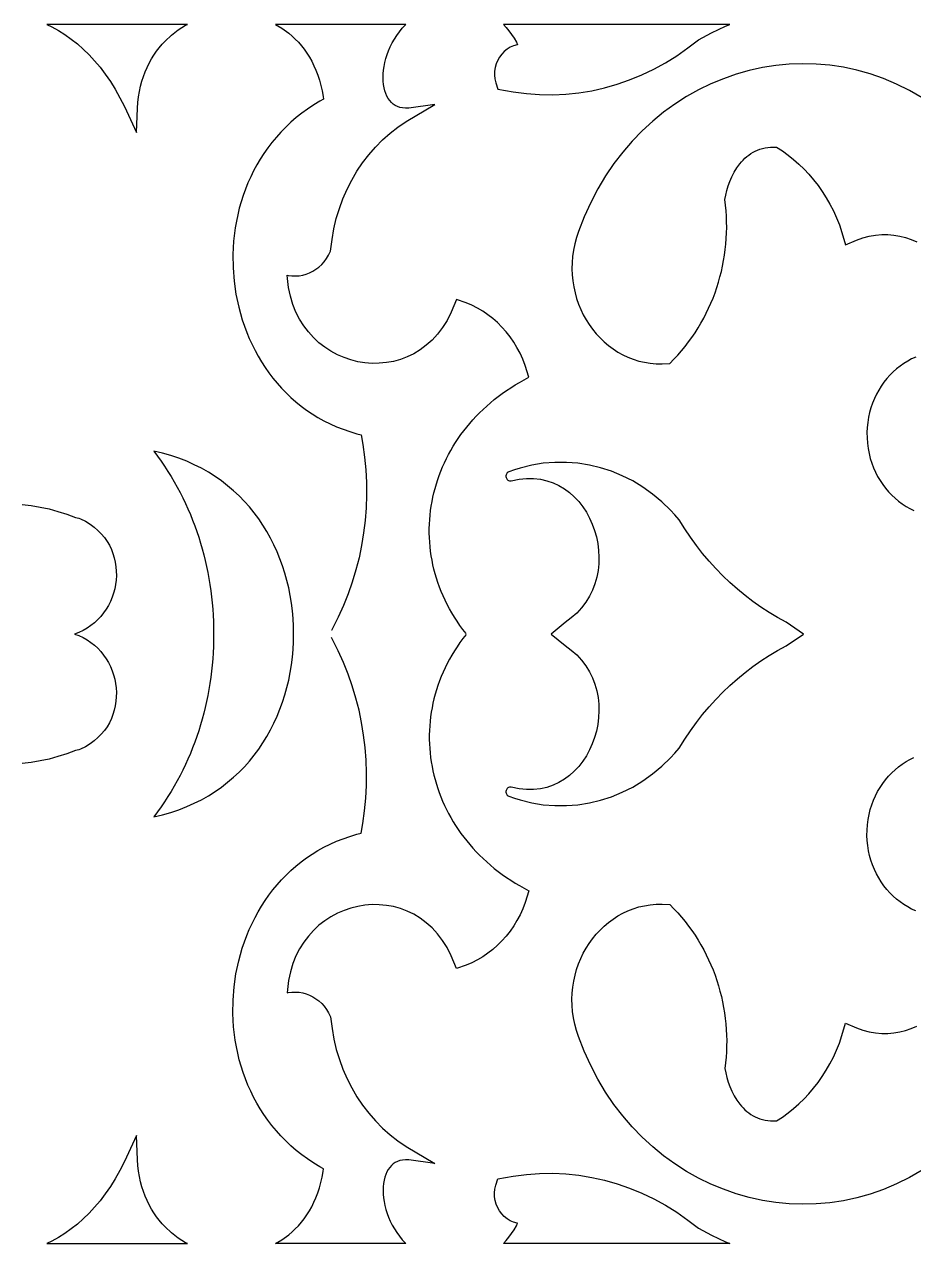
# Model space of a CAD drawing. Extents: x -1917 to -261, y -485 to 605.
# Drawn here: x -1727.9 to -1668.1, y 453.2 to 535.1 of the extents above; entities that cross this region are included whole.
import ezdxf

# ---------------------------------------------------------------- set-up
doc = ezdxf.new("R2010")
doc.units = 0
doc.layers.add('LAYER_1', color=18, linetype='CONTINUOUS')

msp = doc.modelspace()

# ---------------------------------------------------------------- linework, layer by layer
at = {"layer": 'LAYER_1'}
for points in [[(-1716.976, 535.119), (-1726.418, 535.119), (-1726.09, 534.956), (-1725.643, 534.705), (-1725.209, 534.431), (-1724.786, 534.132), (-1724.375, 533.809), (-1723.975, 533.46), (-1723.588, 533.083), (-1723.212, 532.679), (-1722.848, 532.245), (-1722.495, 531.78), (-1722.154, 531.284), (-1721.825, 530.756), (-1721.507, 530.193), (-1721.201, 529.597), (-1720.387, 527.842), (-1720.33, 529.488), (-1720.3, 529.873), (-1720.254, 530.246), (-1720.193, 530.607), (-1720.118, 530.956), (-1720.029, 531.293), (-1719.926, 531.617), (-1719.81, 531.93), (-1719.682, 532.23), (-1719.542, 532.519), (-1719.39, 532.795), (-1719.228, 533.06), (-1719.055, 533.313), (-1718.871, 533.554), (-1718.679, 533.783), (-1718.479, 533.998), (-1718.047, 534.4), (-1717.587, 534.752), (-1717.101, 535.057)], [(-1680.497, 535.119), (-1695.731, 535.119), (-1695.543, 534.918), (-1695.354, 534.69), (-1695.177, 534.448), (-1695.011, 534.192), (-1694.858, 533.922), (-1694.772, 533.749), (-1694.805, 533.745), (-1695.047, 533.678), (-1695.273, 533.579), (-1695.481, 533.451), (-1695.671, 533.297), (-1695.84, 533.119), (-1695.986, 532.921), (-1696.108, 532.705), (-1696.205, 532.474), (-1696.275, 532.231), (-1696.316, 531.977), (-1696.326, 531.716), (-1696.303, 531.451), (-1696.246, 531.185), (-1696.101, 530.775), (-1695.062, 530.579), (-1694.179, 530.464), (-1693.295, 530.402), (-1692.413, 530.392), (-1691.533, 530.432), (-1690.659, 530.523), (-1689.791, 530.663), (-1688.932, 530.854), (-1688.084, 531.093), (-1687.248, 531.382), (-1686.426, 531.718), (-1685.62, 532.102), (-1684.832, 532.533), (-1684.064, 533.011), (-1683.317, 533.536), (-1682.62, 534.085), (-1681.726, 534.561), (-1680.803, 534.994)], [(-1709.834, 494.141), (-1709.843, 494.664), (-1709.871, 495.185), (-1709.917, 495.703), (-1709.981, 496.218), (-1710.063, 496.729), (-1710.164, 497.235), (-1710.283, 497.735), (-1710.421, 498.229), (-1710.577, 498.716), (-1710.751, 499.196), (-1710.943, 499.668), (-1711.154, 500.13), (-1711.383, 500.583), (-1711.631, 501.026), (-1711.897, 501.457), (-1712.181, 501.877), (-1712.484, 502.285), (-1712.804, 502.679), (-1713.144, 503.059), (-1713.501, 503.425), (-1713.877, 503.776), (-1714.271, 504.111), (-1714.684, 504.429), (-1715.114, 504.73), (-1715.564, 505.013), (-1716.031, 505.278), (-1716.517, 505.523), (-1717.021, 505.748), (-1717.544, 505.952), (-1718.085, 506.135), (-1718.644, 506.296), (-1719.221, 506.434), (-1718.975, 506.1), (-1718.735, 505.763), (-1718.504, 505.421), (-1718.281, 505.075), (-1718.065, 504.726), (-1717.858, 504.372), (-1717.658, 504.015), (-1717.466, 503.654), (-1717.282, 503.29), (-1717.106, 502.922), (-1716.937, 502.55), (-1716.776, 502.176), (-1716.624, 501.798), (-1716.479, 501.417), (-1716.342, 501.034), (-1716.212, 500.647), (-1716.091, 500.258), (-1715.977, 499.865), (-1715.871, 499.471), (-1715.773, 499.073), (-1715.683, 498.673), (-1715.601, 498.271), (-1715.527, 497.867), (-1715.46, 497.46), (-1715.401, 497.052), (-1715.35, 496.641), (-1715.307, 496.229), (-1715.272, 495.814), (-1715.244, 495.398), (-1715.225, 494.981), (-1715.213, 494.562), (-1715.209, 494.141), (-1715.213, 493.721), (-1715.225, 493.302), (-1715.244, 492.884), (-1715.272, 492.468), (-1715.307, 492.054), (-1715.35, 491.642), (-1715.401, 491.231), (-1715.46, 490.823), (-1715.527, 490.416), (-1715.601, 490.012), (-1715.683, 489.609), (-1715.773, 489.21), (-1715.871, 488.812), (-1715.977, 488.418), (-1716.091, 488.025), (-1716.212, 487.636), (-1716.342, 487.249), (-1716.479, 486.865), (-1716.624, 486.485), (-1716.776, 486.107), (-1716.937, 485.732), (-1717.106, 485.361), (-1717.282, 484.993), (-1717.466, 484.629), (-1717.658, 484.268), (-1717.858, 483.911), (-1718.065, 483.557), (-1718.281, 483.208), (-1718.504, 482.862), (-1718.735, 482.52), (-1718.975, 482.183), (-1719.221, 481.849), (-1718.644, 481.987), (-1718.085, 482.148), (-1717.544, 482.331), (-1717.021, 482.535), (-1716.517, 482.76), (-1716.031, 483.005), (-1715.564, 483.269), (-1715.114, 483.552), (-1714.684, 483.853), (-1714.271, 484.172), (-1713.877, 484.507), (-1713.501, 484.858), (-1713.144, 485.223), (-1712.804, 485.604), (-1712.484, 485.998), (-1712.181, 486.406), (-1711.897, 486.826), (-1711.631, 487.257), (-1711.383, 487.7), (-1711.154, 488.153), (-1710.943, 488.615), (-1710.751, 489.087), (-1710.577, 489.566), (-1710.421, 490.054), (-1710.283, 490.548), (-1710.164, 491.048), (-1710.063, 491.554), (-1709.981, 492.065), (-1709.917, 492.58), (-1709.871, 493.098), (-1709.843, 493.619)], [(-1675.544, 494.141), (-1676.708, 494.943), (-1677.289, 495.258), (-1677.857, 495.595), (-1678.413, 495.954), (-1678.955, 496.334), (-1679.483, 496.735), (-1679.998, 497.156), (-1680.497, 497.598), (-1680.982, 498.058), (-1681.45, 498.538), (-1681.903, 499.037), (-1682.338, 499.554), (-1682.756, 500.088), (-1683.157, 500.64), (-1683.539, 501.209), (-1683.918, 501.819), (-1684.202, 502.152), (-1684.487, 502.46), (-1685.076, 503.031), (-1685.699, 503.551), (-1686.352, 504.017), (-1687.031, 504.427), (-1687.734, 504.781), (-1688.456, 505.079), (-1689.196, 505.318), (-1689.95, 505.498), (-1690.715, 505.619), (-1691.487, 505.68), (-1692.265, 505.679), (-1693.044, 505.615), (-1693.822, 505.489), (-1694.593, 505.299), (-1694.979, 505.179), (-1695.355, 505.045), (-1695.415, 505.017), (-1695.464, 504.981), (-1695.502, 504.938), (-1695.53, 504.889), (-1695.548, 504.837), (-1695.556, 504.782), (-1695.556, 504.727), (-1695.546, 504.672), (-1695.529, 504.62), (-1695.503, 504.571), (-1695.47, 504.528), (-1695.43, 504.492), (-1695.383, 504.464), (-1695.329, 504.446), (-1695.269, 504.44), (-1695.204, 504.447), (-1694.673, 504.554), (-1694.175, 504.603), (-1693.698, 504.6), (-1693.242, 504.547), (-1692.806, 504.448), (-1692.393, 504.306), (-1692.001, 504.124), (-1691.631, 503.904), (-1691.285, 503.648), (-1690.963, 503.359), (-1690.666, 503.041), (-1690.396, 502.695), (-1690.152, 502.326), (-1689.937, 501.934), (-1689.752, 501.525), (-1689.597, 501.099), (-1689.474, 500.662), (-1689.384, 500.215), (-1689.327, 499.763), (-1689.304, 499.307), (-1689.317, 498.851), (-1689.367, 498.399), (-1689.453, 497.952), (-1689.577, 497.514), (-1689.739, 497.088), (-1689.941, 496.675), (-1690.184, 496.28), (-1690.469, 495.904), (-1690.796, 495.55), (-1691.168, 495.22), (-1691.585, 494.917), (-1692.524, 494.141), (-1691.585, 493.366), (-1691.168, 493.063), (-1690.796, 492.733), (-1690.469, 492.379), (-1690.184, 492.003), (-1689.941, 491.607), (-1689.739, 491.195), (-1689.577, 490.769), (-1689.453, 490.331), (-1689.367, 489.884), (-1689.317, 489.432), (-1689.304, 488.976), (-1689.327, 488.52), (-1689.384, 488.067), (-1689.474, 487.621), (-1689.597, 487.183), (-1689.752, 486.758), (-1689.937, 486.349), (-1690.152, 485.957), (-1690.396, 485.587), (-1690.666, 485.242), (-1690.963, 484.923), (-1691.285, 484.635), (-1691.631, 484.379), (-1692.001, 484.159), (-1692.393, 483.976), (-1692.806, 483.834), (-1693.242, 483.736), (-1693.698, 483.683), (-1694.175, 483.68), (-1694.673, 483.728), (-1695.204, 483.836), (-1695.269, 483.843), (-1695.329, 483.836), (-1695.383, 483.819), (-1695.43, 483.791), (-1695.47, 483.755), (-1695.503, 483.712), (-1695.529, 483.663), (-1695.546, 483.611), (-1695.556, 483.556), (-1695.556, 483.501), (-1695.548, 483.446), (-1695.53, 483.394), (-1695.502, 483.345), (-1695.464, 483.302), (-1695.415, 483.266), (-1695.355, 483.238), (-1694.979, 483.104), (-1694.593, 482.984), (-1693.822, 482.794), (-1693.044, 482.668), (-1692.265, 482.604), (-1691.487, 482.603), (-1690.715, 482.664), (-1689.95, 482.785), (-1689.196, 482.965), (-1688.456, 483.204), (-1687.734, 483.501), (-1687.031, 483.856), (-1686.352, 484.266), (-1685.699, 484.732), (-1685.076, 485.251), (-1684.487, 485.823), (-1684.202, 486.131), (-1683.918, 486.464), (-1683.539, 487.074), (-1683.157, 487.643), (-1682.756, 488.195), (-1682.338, 488.729), (-1681.903, 489.246), (-1681.45, 489.745), (-1680.982, 490.224), (-1680.497, 490.685), (-1679.998, 491.126), (-1679.483, 491.548), (-1678.955, 491.949), (-1678.413, 492.329), (-1677.857, 492.688), (-1677.289, 493.025), (-1676.708, 493.34)], [(-1716.976, 453.164), (-1717.101, 453.226), (-1717.587, 453.531), (-1718.047, 453.883), (-1718.479, 454.285), (-1718.679, 454.499), (-1718.871, 454.729), (-1719.055, 454.97), (-1719.228, 455.223), (-1719.39, 455.487), (-1719.542, 455.764), (-1719.682, 456.053), (-1719.81, 456.353), (-1719.926, 456.666), (-1720.029, 456.99), (-1720.118, 457.327), (-1720.193, 457.676), (-1720.254, 458.036), (-1720.3, 458.41), (-1720.33, 458.795), (-1720.387, 460.441), (-1721.201, 458.686), (-1721.507, 458.089), (-1721.825, 457.527), (-1722.154, 456.999), (-1722.495, 456.503), (-1722.848, 456.038), (-1723.212, 455.604), (-1723.588, 455.2), (-1723.975, 454.823), (-1724.375, 454.474), (-1724.786, 454.15), (-1725.209, 453.852), (-1725.643, 453.578), (-1726.09, 453.327), (-1726.418, 453.164)], [(-1680.497, 453.164), (-1695.731, 453.164), (-1695.543, 453.365), (-1695.354, 453.593), (-1695.177, 453.835), (-1695.011, 454.091), (-1694.858, 454.361), (-1694.772, 454.534), (-1694.805, 454.538), (-1695.047, 454.605), (-1695.273, 454.703), (-1695.481, 454.832), (-1695.671, 454.986), (-1695.84, 455.164), (-1695.986, 455.362), (-1696.108, 455.577), (-1696.205, 455.808), (-1696.275, 456.052), (-1696.316, 456.306), (-1696.326, 456.567), (-1696.303, 456.832), (-1696.246, 457.098), (-1696.101, 457.508), (-1695.062, 457.704), (-1694.179, 457.818), (-1693.295, 457.881), (-1692.413, 457.891), (-1691.533, 457.851), (-1690.659, 457.76), (-1689.791, 457.619), (-1688.932, 457.429), (-1688.084, 457.19), (-1687.248, 456.901), (-1686.426, 456.565), (-1685.62, 456.181), (-1684.832, 455.749), (-1684.064, 455.271), (-1683.317, 454.747), (-1682.62, 454.198), (-1681.726, 453.722), (-1680.803, 453.289)]]:
    msp.add_lwpolyline(points, close=True, dxfattribs=at)
for points in [[(-1698.237, 494.174), (-1698.237, 494.174), (-1698.447, 494.444), (-1698.647, 494.717), (-1698.837, 494.994), (-1699.018, 495.273), (-1699.19, 495.555), (-1699.352, 495.84), (-1699.505, 496.127), (-1699.648, 496.417), (-1699.783, 496.708), (-1699.908, 497.002), (-1700.024, 497.297), (-1700.13, 497.594), (-1700.228, 497.892), (-1700.316, 498.192), (-1700.396, 498.493), (-1700.466, 498.795), (-1700.528, 499.098), (-1700.58, 499.401), (-1700.624, 499.705), (-1700.659, 500.01), (-1700.684, 500.314), (-1700.702, 500.619), (-1700.71, 500.924), (-1700.71, 501.228), (-1700.701, 501.532), (-1700.683, 501.836), (-1700.657, 502.139), (-1700.623, 502.441), (-1700.579, 502.741), (-1700.528, 503.041), (-1700.468, 503.339), (-1700.399, 503.636), (-1700.323, 503.931), (-1700.237, 504.225), (-1700.144, 504.516), (-1700.042, 504.805), (-1699.933, 505.092), (-1699.815, 505.377), (-1699.689, 505.658), (-1699.554, 505.938), (-1699.412, 506.214), (-1699.262, 506.487), (-1699.104, 506.757), (-1698.938, 507.023), (-1698.764, 507.286), (-1698.582, 507.545), (-1698.392, 507.8), (-1698.195, 508.052), (-1697.99, 508.299), (-1697.777, 508.541), (-1697.556, 508.78), (-1697.328, 509.013), (-1697.093, 509.242), (-1696.849, 509.466), (-1696.599, 509.684), (-1696.341, 509.898), (-1696.075, 510.106), (-1695.802, 510.308), (-1695.522, 510.504), (-1695.234, 510.695), (-1694.939, 510.879), (-1694.637, 511.058), (-1694.328, 511.23), (-1694.011, 511.395), (-1694.269, 512.199), (-1694.429, 512.612), (-1694.611, 513.012), (-1694.814, 513.397), (-1695.038, 513.766), (-1695.282, 514.119), (-1695.545, 514.454), (-1695.826, 514.771), (-1696.124, 515.069), (-1696.439, 515.347), (-1696.77, 515.604), (-1697.116, 515.839), (-1697.475, 516.052), (-1697.848, 516.24), (-1698.233, 516.404), (-1698.878, 516.63), (-1699.234, 515.766), (-1699.513, 515.225), (-1699.823, 514.734), (-1700.162, 514.291), (-1700.527, 513.896), (-1700.916, 513.547), (-1701.326, 513.243), (-1701.754, 512.984), (-1702.197, 512.769), (-1702.654, 512.597), (-1703.121, 512.468), (-1703.596, 512.381), (-1704.075, 512.336), (-1704.557, 512.333), (-1705.037, 512.37), (-1705.514, 512.447), (-1705.984, 512.564), (-1706.444, 512.721), (-1706.891, 512.915), (-1707.323, 513.147), (-1707.737, 513.417), (-1708.129, 513.723), (-1708.498, 514.065), (-1708.839, 514.442), (-1709.152, 514.854), (-1709.432, 515.3), (-1709.677, 515.781), (-1709.885, 516.295), (-1710.053, 516.842), (-1710.177, 517.424), (-1710.255, 518.038), (-1710.265, 518.266), (-1710.199, 518.25), (-1709.952, 518.216), (-1709.706, 518.208), (-1709.462, 518.225), (-1709.222, 518.266), (-1708.988, 518.33), (-1708.76, 518.416), (-1708.541, 518.525), (-1708.331, 518.655), (-1708.133, 518.806), (-1707.947, 518.976), (-1707.775, 519.166), (-1707.62, 519.374), (-1707.481, 519.6), (-1707.343, 519.88), (-1707.252, 520.664), (-1707.127, 521.37), (-1706.962, 522.062), (-1706.758, 522.738), (-1706.516, 523.396), (-1706.237, 524.034), (-1705.923, 524.651), (-1705.574, 525.244), (-1705.191, 525.812), (-1704.777, 526.353), (-1704.331, 526.866), (-1703.855, 527.349), (-1703.35, 527.799), (-1702.817, 528.215), (-1702.258, 528.596), (-1700.329, 529.729), (-1702.093, 529.49), (-1702.308, 529.483), (-1702.504, 529.5), (-1702.684, 529.537), (-1702.848, 529.594), (-1702.997, 529.668), (-1703.133, 529.76), (-1703.257, 529.869), (-1703.37, 529.995), (-1703.471, 530.138), (-1703.56, 530.296), (-1703.637, 530.471), (-1703.701, 530.66), (-1703.752, 530.863), (-1703.788, 531.079), (-1703.811, 531.305), (-1703.819, 531.542), (-1703.812, 531.786), (-1703.79, 532.038), (-1703.753, 532.295), (-1703.701, 532.556), (-1703.633, 532.82), (-1703.549, 533.085), (-1703.45, 533.35), (-1703.335, 533.614), (-1703.205, 533.874), (-1703.059, 534.131), (-1702.897, 534.382), (-1702.719, 534.627), (-1702.526, 534.864), (-1702.317, 535.091), (-1702.288, 535.119), (-1711.052, 535.119), (-1710.627, 534.868), (-1710.156, 534.523), (-1709.935, 534.335), (-1709.719, 534.131), (-1709.512, 533.915), (-1709.313, 533.686), (-1709.124, 533.443), (-1708.944, 533.187), (-1708.774, 532.919), (-1708.615, 532.636), (-1708.467, 532.341), (-1708.331, 532.031), (-1708.206, 531.708), (-1708.094, 531.371), (-1707.996, 531.021), (-1707.911, 530.656), (-1707.84, 530.277), (-1707.815, 530.094), (-1708.062, 529.958), (-1708.485, 529.702), (-1708.891, 529.431), (-1709.282, 529.147), (-1709.656, 528.85), (-1710.014, 528.54), (-1710.356, 528.218), (-1710.682, 527.885), (-1710.992, 527.541), (-1711.287, 527.186), (-1711.565, 526.822), (-1711.827, 526.448), (-1712.074, 526.066), (-1712.305, 525.675), (-1712.52, 525.277), (-1712.72, 524.872), (-1712.904, 524.461), (-1713.072, 524.043), (-1713.225, 523.62), (-1713.363, 523.192), (-1713.485, 522.76), (-1713.592, 522.323), (-1713.684, 521.884), (-1713.761, 521.439), (-1713.869, 520.551), (-1713.918, 519.655), (-1713.907, 518.759), (-1713.838, 517.866), (-1713.711, 516.98), (-1713.526, 516.107), (-1713.283, 515.249), (-1712.984, 514.414), (-1712.812, 514.001), (-1712.627, 513.598), (-1712.428, 513.201), (-1712.215, 512.813), (-1711.988, 512.432), (-1711.747, 512.06), (-1711.492, 511.698), (-1711.223, 511.345), (-1710.941, 511.003), (-1710.645, 510.671), (-1710.335, 510.351), (-1710.012, 510.043), (-1709.676, 509.748), (-1709.326, 509.466), (-1708.962, 509.197), (-1708.586, 508.942), (-1708.196, 508.702), (-1707.793, 508.478), (-1707.377, 508.269), (-1706.949, 508.077), (-1706.507, 507.901), (-1706.053, 507.743), (-1705.587, 507.603), (-1705.298, 507.53), (-1705.178, 506.874), (-1705.06, 506.026), (-1704.979, 505.175), (-1704.935, 504.323), (-1704.928, 503.472), (-1704.957, 502.622), (-1705.023, 501.776), (-1705.124, 500.933), (-1705.261, 500.097), (-1705.434, 499.268), (-1705.643, 498.447), (-1705.887, 497.636), (-1706.166, 496.836), (-1706.479, 496.049), (-1706.828, 495.276), (-1707.287, 494.367), (-1707.287, 494.367)], [(-1667.568, 530.175), (-1668.421, 530.669), (-1669.29, 531.101), (-1670.171, 531.473), (-1671.064, 531.785), (-1671.964, 532.038), (-1672.871, 532.233), (-1673.782, 532.37), (-1674.694, 532.449), (-1675.606, 532.472), (-1676.515, 532.44), (-1677.419, 532.353), (-1678.315, 532.211), (-1679.202, 532.016), (-1680.077, 531.768), (-1680.939, 531.468), (-1681.784, 531.117), (-1682.61, 530.715), (-1683.417, 530.262), (-1684.2, 529.761), (-1684.958, 529.211), (-1685.689, 528.613), (-1686.391, 527.968), (-1687.06, 527.277), (-1687.696, 526.539), (-1688.296, 525.757), (-1688.857, 524.931), (-1689.377, 524.061), (-1689.855, 523.148), (-1690.287, 522.193), (-1690.671, 521.2), (-1690.813, 520.784), (-1690.928, 520.364), (-1691.015, 519.943), (-1691.076, 519.523), (-1691.11, 519.105), (-1691.119, 518.69), (-1691.103, 518.279), (-1691.063, 517.874), (-1691, 517.474), (-1690.913, 517.082), (-1690.805, 516.698), (-1690.675, 516.323), (-1690.525, 515.958), (-1690.355, 515.604), (-1690.165, 515.263), (-1689.957, 514.935), (-1689.731, 514.621), (-1689.488, 514.323), (-1689.228, 514.041), (-1688.952, 513.776), (-1688.661, 513.529), (-1688.355, 513.301), (-1688.035, 513.094), (-1687.702, 512.909), (-1687.356, 512.746), (-1686.998, 512.606), (-1686.63, 512.492), (-1686.251, 512.403), (-1685.862, 512.34), (-1685.465, 512.306), (-1685.06, 512.3), (-1684.529, 512.331), (-1684.259, 512.606), (-1683.998, 512.888), (-1683.747, 513.177), (-1683.505, 513.472), (-1683.274, 513.773), (-1683.052, 514.081), (-1682.84, 514.394), (-1682.637, 514.713), (-1682.445, 515.037), (-1682.263, 515.366), (-1682.09, 515.699), (-1681.928, 516.038), (-1681.776, 516.38), (-1681.633, 516.726), (-1681.501, 517.076), (-1681.379, 517.43), (-1681.267, 517.786), (-1681.166, 518.146), (-1681.074, 518.508), (-1680.993, 518.873), (-1680.922, 519.239), (-1680.862, 519.608), (-1680.811, 519.979), (-1680.772, 520.35), (-1680.742, 520.723), (-1680.724, 521.097), (-1680.715, 521.472), (-1680.717, 521.847), (-1680.73, 522.222), (-1680.754, 522.597), (-1680.788, 522.971), (-1680.833, 523.345), (-1680.78, 523.64), (-1680.708, 523.945), (-1680.615, 524.256), (-1680.502, 524.568), (-1680.367, 524.877), (-1680.211, 525.179), (-1680.032, 525.469), (-1679.831, 525.744), (-1679.723, 525.874), (-1679.608, 525.999), (-1679.487, 526.117), (-1679.361, 526.229), (-1679.229, 526.334), (-1679.091, 526.431), (-1678.946, 526.52), (-1678.796, 526.6), (-1678.64, 526.671), (-1678.477, 526.732), (-1678.308, 526.783), (-1678.133, 526.823), (-1677.951, 526.852), (-1677.764, 526.868), (-1677.569, 526.872), (-1677.369, 526.863), (-1676.974, 526.61), (-1676.591, 526.335), (-1676.22, 526.042), (-1675.862, 525.729), (-1675.517, 525.397), (-1675.186, 525.047), (-1674.871, 524.679), (-1674.571, 524.293), (-1674.287, 523.89), (-1674.02, 523.471), (-1673.772, 523.035), (-1673.541, 522.584), (-1673.33, 522.117), (-1673.139, 521.636), (-1672.969, 521.139), (-1672.722, 520.292), (-1671.981, 520.624), (-1671.555, 520.774), (-1671.13, 520.884), (-1670.709, 520.956), (-1670.292, 520.991), (-1669.881, 520.99), (-1669.475, 520.955), (-1669.077, 520.887), (-1668.688, 520.788), (-1668.308, 520.658), (-1667.94, 520.498)], [(-1668.004, 512.759), (-1668.28, 512.633), (-1668.547, 512.49), (-1668.807, 512.331), (-1669.057, 512.156), (-1669.297, 511.966), (-1669.526, 511.761), (-1669.745, 511.543), (-1669.952, 511.31), (-1670.146, 511.065), (-1670.328, 510.808), (-1670.495, 510.539), (-1670.649, 510.258), (-1670.787, 509.967), (-1670.91, 509.665), (-1671.017, 509.354), (-1671.106, 509.034), (-1671.178, 508.706), (-1671.232, 508.369), (-1671.267, 508.025), (-1671.282, 507.675), (-1671.277, 507.319), (-1671.252, 506.963), (-1671.207, 506.616), (-1671.144, 506.277), (-1671.062, 505.947), (-1670.963, 505.627), (-1670.846, 505.317), (-1670.714, 505.018), (-1670.566, 504.73), (-1670.404, 504.453), (-1670.227, 504.189), (-1670.038, 503.938), (-1669.835, 503.699), (-1669.621, 503.474), (-1669.395, 503.264), (-1669.159, 503.068), (-1668.913, 502.887), (-1668.658, 502.721), (-1668.394, 502.572), (-1668.122, 502.439)], [(-1728.084, 502.845), (-1727.482, 502.776), (-1726.879, 502.677), (-1726.278, 502.547), (-1725.678, 502.384), (-1725.08, 502.19), (-1724.508, 501.973), (-1724.277, 501.925), (-1724.151, 501.887), (-1723.823, 501.717), (-1723.52, 501.53), (-1723.243, 501.325), (-1722.99, 501.106), (-1722.762, 500.873), (-1722.558, 500.627), (-1722.378, 500.37), (-1722.221, 500.104), (-1722.088, 499.828), (-1721.977, 499.546), (-1721.888, 499.257), (-1721.821, 498.964), (-1721.776, 498.667), (-1721.753, 498.369), (-1721.75, 498.069), (-1721.768, 497.771), (-1721.806, 497.474), (-1721.864, 497.18), (-1721.941, 496.891), (-1722.038, 496.608), (-1722.153, 496.332), (-1722.287, 496.064), (-1722.439, 495.806), (-1722.609, 495.56), (-1722.796, 495.325), (-1723, 495.105), (-1723.221, 494.899), (-1723.458, 494.709), (-1723.712, 494.538), (-1723.98, 494.385), (-1724.265, 494.252), (-1724.564, 494.141), (-1724.265, 494.03), (-1723.98, 493.898), (-1723.712, 493.745), (-1723.458, 493.573), (-1723.221, 493.384), (-1723, 493.178), (-1722.796, 492.958), (-1722.609, 492.723), (-1722.439, 492.476), (-1722.287, 492.219), (-1722.153, 491.951), (-1722.038, 491.675), (-1721.941, 491.392), (-1721.864, 491.103), (-1721.806, 490.809), (-1721.768, 490.512), (-1721.75, 490.213), (-1721.753, 489.914), (-1721.776, 489.616), (-1721.821, 489.319), (-1721.888, 489.026), (-1721.977, 488.737), (-1722.088, 488.455), (-1722.221, 488.179), (-1722.378, 487.912), (-1722.558, 487.656), (-1722.762, 487.41), (-1722.99, 487.177), (-1723.243, 486.957), (-1723.52, 486.753), (-1723.823, 486.565), (-1724.151, 486.395), (-1724.277, 486.358), (-1724.508, 486.309), (-1725.08, 486.092), (-1725.678, 485.898), (-1726.278, 485.736), (-1726.879, 485.606), (-1727.482, 485.507), (-1728.084, 485.438)], [(-1698.237, 494.109), (-1698.237, 494.109), (-1698.447, 493.839), (-1698.647, 493.565), (-1698.837, 493.289), (-1699.018, 493.01), (-1699.19, 492.728), (-1699.352, 492.443), (-1699.505, 492.156), (-1699.648, 491.866), (-1699.783, 491.575), (-1699.908, 491.281), (-1700.024, 490.986), (-1700.13, 490.689), (-1700.228, 490.391), (-1700.316, 490.091), (-1700.396, 489.79), (-1700.466, 489.488), (-1700.528, 489.185), (-1700.58, 488.882), (-1700.624, 488.578), (-1700.659, 488.273), (-1700.684, 487.968), (-1700.702, 487.664), (-1700.71, 487.359), (-1700.71, 487.054), (-1700.701, 486.75), (-1700.683, 486.447), (-1700.657, 486.144), (-1700.623, 485.842), (-1700.579, 485.541), (-1700.528, 485.242), (-1700.468, 484.943), (-1700.399, 484.647), (-1700.323, 484.351), (-1700.237, 484.058), (-1700.144, 483.767), (-1700.042, 483.478), (-1699.933, 483.191), (-1699.815, 482.906), (-1699.689, 482.624), (-1699.554, 482.345), (-1699.412, 482.069), (-1699.262, 481.796), (-1699.104, 481.526), (-1698.938, 481.26), (-1698.764, 480.997), (-1698.582, 480.738), (-1698.392, 480.482), (-1698.195, 480.231), (-1697.99, 479.984), (-1697.777, 479.741), (-1697.556, 479.503), (-1697.328, 479.27), (-1697.093, 479.041), (-1696.849, 478.817), (-1696.599, 478.598), (-1696.341, 478.385), (-1696.075, 478.177), (-1695.802, 477.975), (-1695.522, 477.778), (-1695.234, 477.588), (-1694.939, 477.403), (-1694.637, 477.225), (-1694.328, 477.053), (-1694.011, 476.888), (-1694.269, 476.084), (-1694.429, 475.671), (-1694.611, 475.271), (-1694.814, 474.886), (-1695.038, 474.517), (-1695.282, 474.164), (-1695.545, 473.829), (-1695.826, 473.512), (-1696.124, 473.214), (-1696.439, 472.936), (-1696.77, 472.679), (-1697.116, 472.444), (-1697.475, 472.231), (-1697.848, 472.043), (-1698.233, 471.878), (-1698.878, 471.653), (-1699.234, 472.517), (-1699.513, 473.058), (-1699.823, 473.549), (-1700.162, 473.991), (-1700.527, 474.387), (-1700.916, 474.736), (-1701.326, 475.04), (-1701.754, 475.299), (-1702.197, 475.514), (-1702.654, 475.686), (-1703.121, 475.815), (-1703.596, 475.902), (-1704.075, 475.946), (-1704.557, 475.95), (-1705.037, 475.913), (-1705.514, 475.835), (-1705.984, 475.718), (-1706.444, 475.562), (-1706.891, 475.368), (-1707.323, 475.135), (-1707.737, 474.866), (-1708.129, 474.56), (-1708.498, 474.218), (-1708.839, 473.841), (-1709.152, 473.429), (-1709.432, 472.983), (-1709.677, 472.502), (-1709.885, 471.988), (-1710.053, 471.44), (-1710.177, 470.859), (-1710.255, 470.245), (-1710.265, 470.017), (-1710.199, 470.033), (-1709.952, 470.067), (-1709.706, 470.075), (-1709.462, 470.058), (-1709.222, 470.017), (-1708.988, 469.953), (-1708.76, 469.866), (-1708.541, 469.758), (-1708.331, 469.628), (-1708.133, 469.477), (-1707.947, 469.307), (-1707.775, 469.117), (-1707.62, 468.909), (-1707.481, 468.683), (-1707.343, 468.403), (-1707.252, 467.619), (-1707.127, 466.912), (-1706.962, 466.22), (-1706.758, 465.545), (-1706.516, 464.887), (-1706.237, 464.249), (-1705.923, 463.632), (-1705.574, 463.039), (-1705.191, 462.471), (-1704.777, 461.929), (-1704.331, 461.417), (-1703.855, 460.934), (-1703.35, 460.484), (-1702.817, 460.067), (-1702.258, 459.687), (-1700.329, 458.554), (-1702.093, 458.793), (-1702.308, 458.8), (-1702.504, 458.783), (-1702.684, 458.746), (-1702.848, 458.689), (-1702.997, 458.614), (-1703.133, 458.522), (-1703.257, 458.413), (-1703.37, 458.288), (-1703.471, 458.145), (-1703.56, 457.986), (-1703.637, 457.812), (-1703.701, 457.623), (-1703.752, 457.42), (-1703.788, 457.204), (-1703.811, 456.978), (-1703.819, 456.741), (-1703.812, 456.496), (-1703.79, 456.245), (-1703.753, 455.988), (-1703.701, 455.727), (-1703.633, 455.463), (-1703.549, 455.198), (-1703.45, 454.933), (-1703.335, 454.669), (-1703.205, 454.408), (-1703.059, 454.152), (-1702.897, 453.901), (-1702.719, 453.656), (-1702.526, 453.419), (-1702.317, 453.192), (-1702.288, 453.164), (-1711.052, 453.164), (-1710.627, 453.415), (-1710.156, 453.76), (-1709.935, 453.948), (-1709.719, 454.152), (-1709.512, 454.368), (-1709.313, 454.597), (-1709.124, 454.84), (-1708.944, 455.095), (-1708.774, 455.364), (-1708.615, 455.647), (-1708.467, 455.942), (-1708.331, 456.252), (-1708.206, 456.575), (-1708.094, 456.912), (-1707.996, 457.262), (-1707.911, 457.627), (-1707.84, 458.006), (-1707.815, 458.188), (-1708.062, 458.325), (-1708.485, 458.581), (-1708.891, 458.852), (-1709.282, 459.136), (-1709.656, 459.433), (-1710.014, 459.743), (-1710.356, 460.065), (-1710.682, 460.398), (-1710.992, 460.742), (-1711.287, 461.097), (-1711.565, 461.461), (-1711.827, 461.835), (-1712.074, 462.217), (-1712.305, 462.607), (-1712.52, 463.005), (-1712.72, 463.411), (-1712.904, 463.822), (-1713.072, 464.24), (-1713.225, 464.663), (-1713.363, 465.091), (-1713.485, 465.523), (-1713.592, 465.959), (-1713.684, 466.399), (-1713.761, 466.844), (-1713.869, 467.732), (-1713.918, 468.628), (-1713.907, 469.524), (-1713.838, 470.417), (-1713.711, 471.303), (-1713.526, 472.176), (-1713.283, 473.034), (-1712.984, 473.869), (-1712.812, 474.282), (-1712.627, 474.685), (-1712.428, 475.081), (-1712.215, 475.47), (-1711.988, 475.851), (-1711.747, 476.222), (-1711.492, 476.585), (-1711.223, 476.938), (-1710.941, 477.28), (-1710.645, 477.611), (-1710.335, 477.931), (-1710.012, 478.239), (-1709.676, 478.535), (-1709.326, 478.817), (-1708.962, 479.086), (-1708.586, 479.341), (-1708.196, 479.58), (-1707.793, 479.805), (-1707.377, 480.014), (-1706.949, 480.206), (-1706.507, 480.382), (-1706.053, 480.54), (-1705.587, 480.68), (-1705.298, 480.753), (-1705.178, 481.409), (-1705.06, 482.257), (-1704.979, 483.108), (-1704.935, 483.96), (-1704.928, 484.811), (-1704.957, 485.661), (-1705.023, 486.507), (-1705.124, 487.349), (-1705.261, 488.186), (-1705.434, 489.015), (-1705.643, 489.836), (-1705.887, 490.647), (-1706.166, 491.446), (-1706.479, 492.233), (-1706.828, 493.007), (-1707.287, 493.916), (-1707.287, 493.916)], [(-1668.004, 475.524), (-1668.28, 475.65), (-1668.547, 475.793), (-1668.807, 475.952), (-1669.057, 476.127), (-1669.297, 476.317), (-1669.526, 476.522), (-1669.745, 476.74), (-1669.952, 476.972), (-1670.146, 477.217), (-1670.328, 477.475), (-1670.495, 477.744), (-1670.649, 478.025), (-1670.787, 478.316), (-1670.91, 478.617), (-1671.017, 478.929), (-1671.106, 479.249), (-1671.178, 479.577), (-1671.232, 479.914), (-1671.267, 480.258), (-1671.282, 480.608), (-1671.277, 480.964), (-1671.252, 481.319), (-1671.207, 481.667), (-1671.144, 482.006), (-1671.062, 482.335), (-1670.963, 482.656), (-1670.846, 482.966), (-1670.714, 483.265), (-1670.566, 483.553), (-1670.404, 483.83), (-1670.227, 484.094), (-1670.038, 484.345), (-1669.835, 484.584), (-1669.621, 484.808), (-1669.395, 485.019), (-1669.159, 485.215), (-1668.913, 485.396), (-1668.658, 485.561), (-1668.394, 485.711), (-1668.122, 485.843)], [(-1667.568, 458.108), (-1668.421, 457.614), (-1669.29, 457.182), (-1670.171, 456.81), (-1671.064, 456.497), (-1671.964, 456.244), (-1672.871, 456.05), (-1673.782, 455.913), (-1674.694, 455.834), (-1675.606, 455.81), (-1676.515, 455.843), (-1677.419, 455.93), (-1678.315, 456.072), (-1679.202, 456.267), (-1680.077, 456.515), (-1680.939, 456.815), (-1681.784, 457.166), (-1682.61, 457.568), (-1683.417, 458.02), (-1684.2, 458.522), (-1684.958, 459.072), (-1685.689, 459.67), (-1686.391, 460.315), (-1687.06, 461.006), (-1687.696, 461.744), (-1688.296, 462.526), (-1688.857, 463.352), (-1689.377, 464.222), (-1689.855, 465.135), (-1690.287, 466.09), (-1690.671, 467.083), (-1690.813, 467.499), (-1690.928, 467.919), (-1691.015, 468.34), (-1691.076, 468.76), (-1691.11, 469.178), (-1691.119, 469.593), (-1691.103, 470.003), (-1691.063, 470.409), (-1691, 470.809), (-1690.913, 471.201), (-1690.805, 471.585), (-1690.675, 471.96), (-1690.525, 472.325), (-1690.355, 472.678), (-1690.165, 473.02), (-1689.957, 473.348), (-1689.731, 473.661), (-1689.488, 473.96), (-1689.228, 474.242), (-1688.952, 474.507), (-1688.661, 474.754), (-1688.355, 474.981), (-1688.035, 475.188), (-1687.702, 475.374), (-1687.356, 475.537), (-1686.998, 475.676), (-1686.63, 475.791), (-1686.251, 475.88), (-1685.862, 475.943), (-1685.465, 475.977), (-1685.06, 475.983), (-1684.529, 475.952), (-1684.259, 475.677), (-1683.998, 475.395), (-1683.747, 475.106), (-1683.505, 474.811), (-1683.274, 474.509), (-1683.052, 474.202), (-1682.84, 473.889), (-1682.637, 473.57), (-1682.445, 473.246), (-1682.263, 472.917), (-1682.09, 472.583), (-1681.928, 472.245), (-1681.776, 471.903), (-1681.633, 471.557), (-1681.501, 471.207), (-1681.379, 470.853), (-1681.267, 470.497), (-1681.166, 470.137), (-1681.074, 469.775), (-1680.993, 469.41), (-1680.922, 469.043), (-1680.862, 468.675), (-1680.811, 468.304), (-1680.772, 467.932), (-1680.742, 467.559), (-1680.724, 467.186), (-1680.715, 466.811), (-1680.717, 466.436), (-1680.73, 466.061), (-1680.754, 465.686), (-1680.788, 465.311), (-1680.833, 464.937), (-1680.78, 464.642), (-1680.708, 464.338), (-1680.615, 464.027), (-1680.502, 463.715), (-1680.367, 463.406), (-1680.211, 463.104), (-1680.032, 462.814), (-1679.831, 462.539), (-1679.723, 462.409), (-1679.608, 462.284), (-1679.487, 462.166), (-1679.361, 462.054), (-1679.229, 461.949), (-1679.091, 461.852), (-1678.946, 461.763), (-1678.796, 461.683), (-1678.64, 461.612), (-1678.477, 461.55), (-1678.308, 461.5), (-1678.133, 461.46), (-1677.951, 461.431), (-1677.764, 461.415), (-1677.569, 461.41), (-1677.369, 461.419), (-1676.974, 461.673), (-1676.591, 461.947), (-1676.22, 462.241), (-1675.862, 462.554), (-1675.517, 462.886), (-1675.186, 463.236), (-1674.871, 463.604), (-1674.571, 463.99), (-1674.287, 464.393), (-1674.02, 464.812), (-1673.772, 465.248), (-1673.541, 465.699), (-1673.33, 466.166), (-1673.139, 466.647), (-1672.969, 467.143), (-1672.722, 467.991), (-1671.981, 467.659), (-1671.555, 467.509), (-1671.13, 467.399), (-1670.709, 467.327), (-1670.292, 467.292), (-1669.881, 467.293), (-1669.475, 467.328), (-1669.077, 467.395), (-1668.688, 467.495), (-1668.308, 467.625), (-1667.94, 467.784)]]:
    msp.add_lwpolyline(points, dxfattribs=at)

doc.saveas('drawing.dxf')
